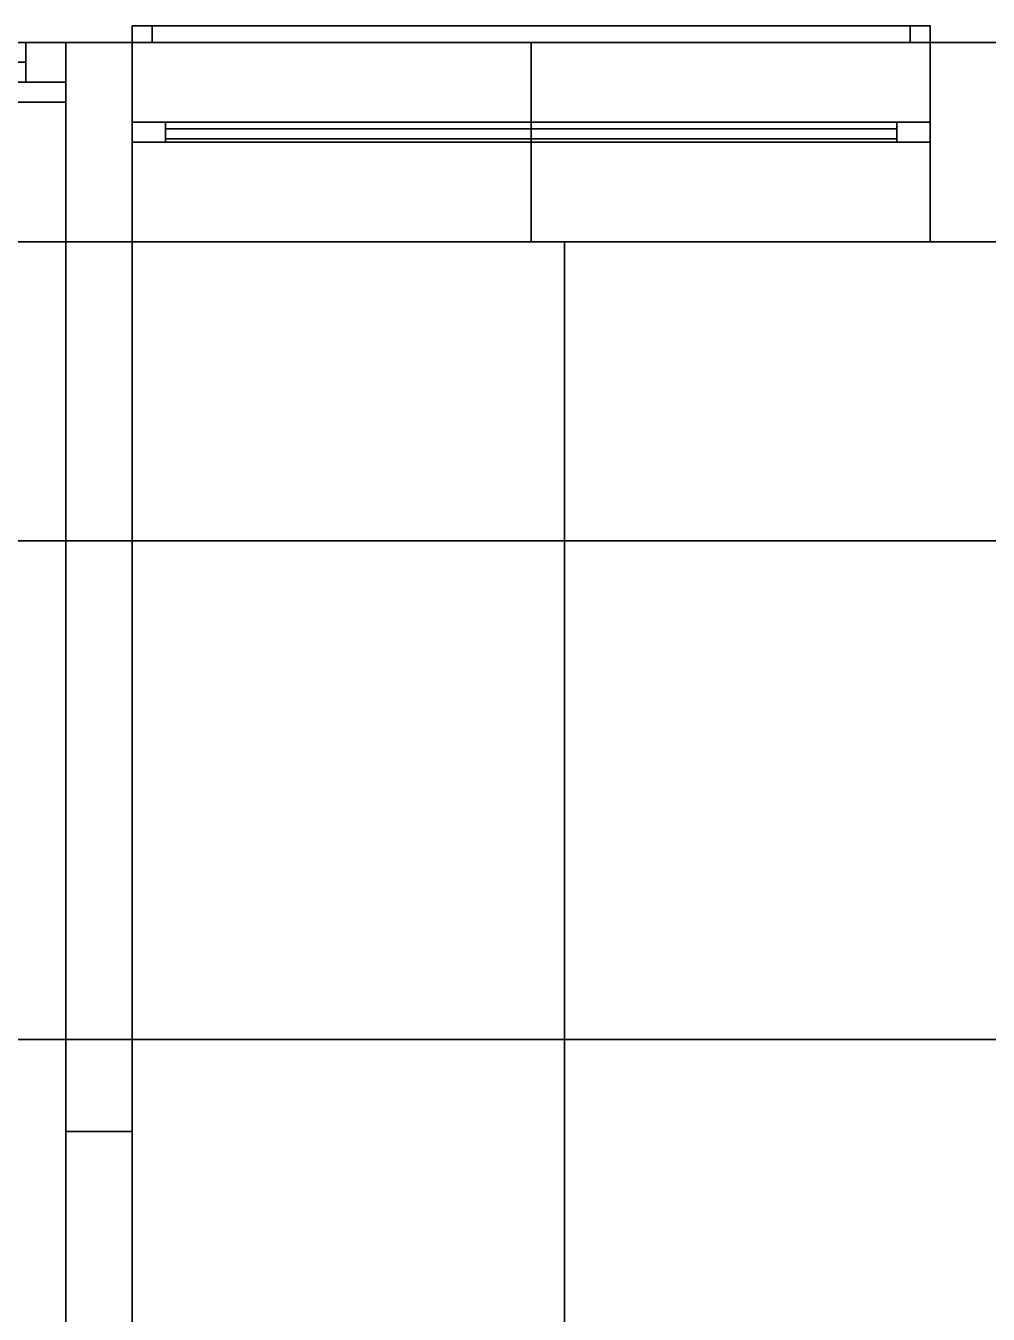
# Model space of a CAD drawing. Header units: millimetres. Extents: x -11 to 11, y -5.8 to 5.8.
# Drawn here: x -1.56 to -0.112, y 3.824 to 5.762 of the extents above; entities that cross this region are included whole.
import ezdxf

# ---------------------------------------------------------------- set-up
doc = ezdxf.new("R2010")
doc.units = ezdxf.units.MM
for name, color, linetype in [('copertura', 8, 'Continuous'), ('cromato', 251, 'Continuous'), ('frangivento', 7, 'Continuous'), ('parete', 254, 'Continuous'), ('parete_bianca', 7, 'Continuous'), ('pavimento_salone', 7, 'Continuous'), ('rolf', 254, 'Continuous'), ('solaio', 7, 'Continuous'), ('tramezzo', 7, 'Continuous'), ('vetro', 249, 'Continuous')]:
    doc.layers.add(name, color=color, linetype=linetype)

msp = doc.modelspace()

# ---------------------------------------------------------------- linework, layer by layer
at = {"layer": 'copertura'}
for points in [[(-3.3, 5.7375, 6.3), (-3.3, 4.2375, 6.3), (11, 4.2375, 6.3), (11, 5.7375, 6.3)], [(-3.3, 5.7375, 5.8), (3.7, 5.7375, 5.8), (3.85, 5.7375, 6.3), (-3.3, 5.7375, 6.3)], [(-11, 4.2375, 6.3), (-11, -0.0125, 6.3), (0, -0.0125, 6.3), (0, 4.2375, 6.3)]]:
    msp.add_3dface(points, dxfattribs=at)
at = {"layer": 'cromato'}
for points in [[(-1.56, 5.7375, 1.2), (-1.56, 5.7075, 1.2), (-2.94, 5.7075, 1.2), (-2.94, 5.7375, 1.2)], [(-2.94, 5.7375, 1.225), (-2.94, 5.7075, 1.225), (-1.56, 5.7075, 1.225), (-1.56, 5.7375, 1.225)], [(-1.56, 5.7375, 1.225), (-2.94, 5.7375, 1.225), (-2.94, 5.7375, 1.2), (-1.56, 5.7375, 1.2)], [(-1.5, 5.6775), (-1.5, 5.7375), (-1.56, 5.7375), (-1.56, 5.6775)], [(-1.56, 5.6775, 5.8), (-1.56, 5.7375, 5.8), (-1.5, 5.7375, 5.8), (-1.5, 5.6775, 5.8)], [(-1.56, 5.6775), (-1.56, 5.7375), (-1.56, 5.7375, 5.8), (-1.56, 5.6775, 5.8)], [(-1.56, 5.7375), (-1.5, 5.7375), (-1.5, 5.7375, 5.8), (-1.56, 5.7375, 5.8)], [(-1.56, 5.7075, 1.2), (-1.56, 5.7375, 1.2), (-1.56, 5.7375, 1.225), (-1.56, 5.7075, 1.225)], [(-1.5, 5.6775), (-1.5, 5.7375), (-1.56, 5.7375), (-1.56, 5.6775)], [(-1.5, 5.7375), (-1.5, 5.6775), (-1.5, 5.6775, 5.8), (-1.5, 5.7375, 5.8)], [(-2.94, 5.7075, 1.2), (-1.56, 5.7075, 1.2), (-1.56, 5.7075, 1.225), (-2.94, 5.7075, 1.225)], [(-1.5, 5.6775, 5.8), (-1.56, 5.6775, 5.8), (-1.56, 5.6775), (-1.5, 5.6775)], [(-1.35, 5.6175, 2.65), (-1.35, 5.6175, 2.1), (-1.4, 5.6175, 2.1), (-1.4, 5.6175, 2.7)], [(-1.4, 5.6175, 2.7), (-1.4, 5.6175, 2.1), (-1.4, 5.5875, 2.1), (-1.4, 5.5875, 2.7)], [(-1.35, 5.6175, 2.1), (-1.35, 5.6175, 1.55), (-1.4, 5.6175, 1.5), (-1.4, 5.6175, 2.1)], [(-1.4, 5.6175, 2.1), (-1.4, 5.6175, 1.5), (-1.4, 5.5875, 1.5), (-1.4, 5.5875, 2.1)], [(-1.35, 5.5875, 2.1), (-1.4, 5.5875, 2.1), (-1.4, 5.6175, 2.1), (-1.35, 5.6175, 2.1)], [(-0.8, 5.6175, 2.7), (-1.4, 5.6175, 2.7), (-1.35, 5.6175, 2.65), (-0.8, 5.6175, 2.65)], [(-1.35, 5.6175, 2.65), (-1.4, 5.6175, 2.7), (-1.4, 5.5875, 2.7), (-1.35, 5.5875, 2.65)], [(-1.4, 5.6175, 2.7), (-0.8, 5.6175, 2.7), (-0.8, 5.5875, 2.7), (-1.4, 5.5875, 2.7)], [(-0.8, 5.6175, 1.55), (-1.35, 5.6175, 1.55), (-1.4, 5.6175, 1.5), (-0.8, 5.6175, 1.5)], [(-0.8, 5.6175, 1.5), (-1.4, 5.6175, 1.5), (-1.4, 5.5875, 1.5), (-0.8, 5.5875, 1.5)], [(-1.4, 5.6175, 1.5), (-1.35, 5.6175, 1.55), (-1.35, 5.5875, 1.55), (-1.4, 5.5875, 1.5)], [(-1.35, 5.6175, 5.65), (-1.35, 5.6175, 5.1), (-1.4, 5.6175, 5.1), (-1.4, 5.6175, 5.7)], [(-1.4, 5.6175, 5.7), (-1.4, 5.6175, 5.1), (-1.4, 5.5875, 5.1), (-1.4, 5.5875, 5.7)], [(-1.35, 5.6175, 5.1), (-1.35, 5.6175, 4.55), (-1.4, 5.6175, 4.5), (-1.4, 5.6175, 5.1)], [(-1.4, 5.6175, 5.1), (-1.4, 5.6175, 4.5), (-1.4, 5.5875, 4.5), (-1.4, 5.5875, 5.1)], [(-1.35, 5.5875, 5.1), (-1.4, 5.5875, 5.1), (-1.4, 5.6175, 5.1), (-1.35, 5.6175, 5.1)], [(-0.8, 5.6175, 5.7), (-1.4, 5.6175, 5.7), (-1.35, 5.6175, 5.65), (-0.8, 5.6175, 5.65)], [(-1.35, 5.6175, 5.65), (-1.4, 5.6175, 5.7), (-1.4, 5.5875, 5.7), (-1.35, 5.5875, 5.65)], [(-1.4, 5.6175, 5.7), (-0.8, 5.6175, 5.7), (-0.8, 5.5875, 5.7), (-1.4, 5.5875, 5.7)], [(-0.8, 5.6175, 4.55), (-1.35, 5.6175, 4.55), (-1.4, 5.6175, 4.5), (-0.8, 5.6175, 4.5)], [(-0.8, 5.6175, 4.5), (-1.4, 5.6175, 4.5), (-1.4, 5.5875, 4.5), (-0.8, 5.5875, 4.5)], [(-1.4, 5.6175, 4.5), (-1.35, 5.6175, 4.55), (-1.35, 5.5875, 4.55), (-1.4, 5.5875, 4.5)], [(-1.35, 5.6175, 2.1), (-1.35, 5.6175, 2.65), (-1.35, 5.5875, 2.65), (-1.35, 5.5875, 2.1)], [(-1.35, 5.6175, 1.55), (-1.35, 5.6175, 2.1), (-1.35, 5.5875, 2.1), (-1.35, 5.5875, 1.55)], [(-0.8, 5.6175, 2.65), (-1.35, 5.6175, 2.65), (-1.35, 5.5875, 2.65), (-0.8, 5.5875, 2.65)], [(-1.35, 5.6175, 1.55), (-0.8, 5.6175, 1.55), (-0.8, 5.5875, 1.55), (-1.35, 5.5875, 1.55)], [(-0.8, 5.6175, 2.1125), (-1.35, 5.6175, 2.1125), (-1.35, 5.6175, 2.0875), (-0.8, 5.6175, 2.0875)], [(-0.8, 5.6175, 2.0875), (-1.35, 5.6175, 2.0875), (-1.35, 5.5875, 2.0875), (-0.8, 5.5875, 2.0875)], [(-1.35, 5.6175, 2.0875), (-1.35, 5.6175, 2.1125), (-1.35, 5.5875, 2.1125), (-1.35, 5.5875, 2.0875)], [(-1.35, 5.6175, 2.1125), (-0.8, 5.6175, 2.1125), (-0.8, 5.5875, 2.1125), (-1.35, 5.5875, 2.1125)], [(-1.35, 5.6175, 5.1), (-1.35, 5.6175, 5.65), (-1.35, 5.5875, 5.65), (-1.35, 5.5875, 5.1)], [(-1.35, 5.6175, 4.55), (-1.35, 5.6175, 5.1), (-1.35, 5.5875, 5.1), (-1.35, 5.5875, 4.55)], [(-0.8, 5.6175, 5.65), (-1.35, 5.6175, 5.65), (-1.35, 5.5875, 5.65), (-0.8, 5.5875, 5.65)], [(-1.35, 5.6175, 4.55), (-0.8, 5.6175, 4.55), (-0.8, 5.5875, 4.55), (-1.35, 5.5875, 4.55)], [(-0.8, 5.6175, 5.1125), (-1.35, 5.6175, 5.1125), (-1.35, 5.6175, 5.0875), (-0.8, 5.6175, 5.0875)], [(-0.8, 5.6175, 5.0875), (-1.35, 5.6175, 5.0875), (-1.35, 5.5875, 5.0875), (-0.8, 5.5875, 5.0875)], [(-1.35, 5.6175, 5.0875), (-1.35, 5.6175, 5.1125), (-1.35, 5.5875, 5.1125), (-1.35, 5.5875, 5.0875)], [(-1.35, 5.6175, 5.1125), (-0.8, 5.6175, 5.1125), (-0.8, 5.5875, 5.1125), (-1.35, 5.5875, 5.1125)], [(-0.2, 5.6175, 2.7), (-0.8, 5.6175, 2.7), (-0.8, 5.6175, 2.65), (-0.25, 5.6175, 2.65)], [(-0.25, 5.6175, 2.65), (-0.8, 5.6175, 2.65), (-0.8, 5.5875, 2.65), (-0.25, 5.5875, 2.65)], [(-0.8, 5.6175, 2.7), (-0.2, 5.6175, 2.7), (-0.2, 5.5875, 2.7), (-0.8, 5.5875, 2.7)], [(-0.8, 5.5875, 2.7), (-0.8, 5.5875, 2.65), (-0.8, 5.6175, 2.65), (-0.8, 5.6175, 2.7)], [(-0.25, 5.6175, 1.55), (-0.8, 5.6175, 1.55), (-0.8, 5.6175, 1.5), (-0.2, 5.6175, 1.5)], [(-0.2, 5.6175, 1.5), (-0.8, 5.6175, 1.5), (-0.8, 5.5875, 1.5), (-0.2, 5.5875, 1.5)], [(-0.8, 5.6175, 1.55), (-0.25, 5.6175, 1.55), (-0.25, 5.5875, 1.55), (-0.8, 5.5875, 1.55)], [(-0.8, 5.5875, 1.55), (-0.8, 5.5875, 1.5), (-0.8, 5.6175, 1.5), (-0.8, 5.6175, 1.55)], [(-0.25, 5.6175, 2.1125), (-0.8, 5.6175, 2.1125), (-0.8, 5.6175, 2.0875), (-0.25, 5.6175, 2.0875)], [(-0.25, 5.6175, 2.0875), (-0.8, 5.6175, 2.0875), (-0.8, 5.5875, 2.0875), (-0.25, 5.5875, 2.0875)], [(-0.8, 5.6175, 2.1125), (-0.25, 5.6175, 2.1125), (-0.25, 5.5875, 2.1125), (-0.8, 5.5875, 2.1125)], [(-0.8, 5.5875, 2.1125), (-0.8, 5.5875, 2.0875), (-0.8, 5.6175, 2.0875), (-0.8, 5.6175, 2.1125)], [(-0.2, 5.6175, 5.7), (-0.8, 5.6175, 5.7), (-0.8, 5.6175, 5.65), (-0.25, 5.6175, 5.65)], [(-0.25, 5.6175, 5.65), (-0.8, 5.6175, 5.65), (-0.8, 5.5875, 5.65), (-0.25, 5.5875, 5.65)], [(-0.8, 5.6175, 5.7), (-0.2, 5.6175, 5.7), (-0.2, 5.5875, 5.7), (-0.8, 5.5875, 5.7)], [(-0.8, 5.5875, 5.7), (-0.8, 5.5875, 5.65), (-0.8, 5.6175, 5.65), (-0.8, 5.6175, 5.7)], [(-0.25, 5.6175, 4.55), (-0.8, 5.6175, 4.55), (-0.8, 5.6175, 4.5), (-0.2, 5.6175, 4.5)], [(-0.2, 5.6175, 4.5), (-0.8, 5.6175, 4.5), (-0.8, 5.5875, 4.5), (-0.2, 5.5875, 4.5)], [(-0.8, 5.6175, 4.55), (-0.25, 5.6175, 4.55), (-0.25, 5.5875, 4.55), (-0.8, 5.5875, 4.55)], [(-0.8, 5.5875, 4.55), (-0.8, 5.5875, 4.5), (-0.8, 5.6175, 4.5), (-0.8, 5.6175, 4.55)], [(-0.25, 5.6175, 5.1125), (-0.8, 5.6175, 5.1125), (-0.8, 5.6175, 5.0875), (-0.25, 5.6175, 5.0875)], [(-0.25, 5.6175, 5.0875), (-0.8, 5.6175, 5.0875), (-0.8, 5.5875, 5.0875), (-0.25, 5.5875, 5.0875)], [(-0.8, 5.6175, 5.1125), (-0.25, 5.6175, 5.1125), (-0.25, 5.5875, 5.1125), (-0.8, 5.5875, 5.1125)], [(-0.8, 5.5875, 5.1125), (-0.8, 5.5875, 5.0875), (-0.8, 5.6175, 5.0875), (-0.8, 5.6175, 5.1125)], [(-0.25, 5.6175, 2.65), (-0.25, 5.6175, 2.1), (-0.2, 5.6175, 2.1), (-0.2, 5.6175, 2.7)], [(-0.25, 5.6175, 2.1), (-0.25, 5.6175, 2.65), (-0.25, 5.5875, 2.65), (-0.25, 5.5875, 2.1)], [(-0.25, 5.5875, 2.65), (-0.2, 5.5875, 2.7), (-0.2, 5.6175, 2.7), (-0.25, 5.6175, 2.65)], [(-0.25, 5.6175, 2.1), (-0.25, 5.6175, 1.55), (-0.2, 5.6175, 1.5), (-0.2, 5.6175, 2.1)], [(-0.25, 5.6175, 1.55), (-0.25, 5.6175, 2.1), (-0.25, 5.5875, 2.1), (-0.25, 5.5875, 1.55)], [(-0.25, 5.5875, 2.1), (-0.2, 5.5875, 2.1), (-0.2, 5.6175, 2.1), (-0.25, 5.6175, 2.1)], [(-0.25, 5.5875, 1.55), (-0.2, 5.5875, 1.5), (-0.2, 5.6175, 1.5), (-0.25, 5.6175, 1.55)], [(-0.25, 5.5875, 2.1125), (-0.25, 5.5875, 2.0875), (-0.25, 5.6175, 2.0875), (-0.25, 5.6175, 2.1125)], [(-0.25, 5.6175, 5.65), (-0.25, 5.6175, 5.1), (-0.2, 5.6175, 5.1), (-0.2, 5.6175, 5.7)], [(-0.25, 5.6175, 5.1), (-0.25, 5.6175, 5.65), (-0.25, 5.5875, 5.65), (-0.25, 5.5875, 5.1)], [(-0.25, 5.5875, 5.65), (-0.2, 5.5875, 5.7), (-0.2, 5.6175, 5.7), (-0.25, 5.6175, 5.65)], [(-0.25, 5.6175, 5.1), (-0.25, 5.6175, 4.55), (-0.2, 5.6175, 4.5), (-0.2, 5.6175, 5.1)], [(-0.25, 5.6175, 4.55), (-0.25, 5.6175, 5.1), (-0.25, 5.5875, 5.1), (-0.25, 5.5875, 4.55)], [(-0.25, 5.5875, 5.1), (-0.2, 5.5875, 5.1), (-0.2, 5.6175, 5.1), (-0.25, 5.6175, 5.1)], [(-0.25, 5.5875, 4.55), (-0.2, 5.5875, 4.5), (-0.2, 5.6175, 4.5), (-0.25, 5.6175, 4.55)], [(-0.25, 5.5875, 5.1125), (-0.25, 5.5875, 5.0875), (-0.25, 5.6175, 5.0875), (-0.25, 5.6175, 5.1125)], [(-0.2, 5.6175, 2.7), (-0.2, 5.6175, 2.1), (-0.2, 5.5875, 2.1), (-0.2, 5.5875, 2.7)], [(-0.2, 5.6175, 2.1), (-0.2, 5.6175, 1.5), (-0.2, 5.5875, 1.5), (-0.2, 5.5875, 2.1)], [(-0.2, 5.6175, 5.7), (-0.2, 5.6175, 5.1), (-0.2, 5.5875, 5.1), (-0.2, 5.5875, 5.7)], [(-0.2, 5.6175, 5.1), (-0.2, 5.6175, 4.5), (-0.2, 5.5875, 4.5), (-0.2, 5.5875, 5.1)], [(-1.4, 5.5875, 2.7), (-1.4, 5.5875, 2.1), (-1.35, 5.5875, 2.1), (-1.35, 5.5875, 2.65)], [(-1.4, 5.5875, 2.1), (-1.4, 5.5875, 1.5), (-1.35, 5.5875, 1.55), (-1.35, 5.5875, 2.1)], [(-0.8, 5.5875, 2.65), (-1.35, 5.5875, 2.65), (-1.4, 5.5875, 2.7), (-0.8, 5.5875, 2.7)], [(-0.8, 5.5875, 1.5), (-1.4, 5.5875, 1.5), (-1.35, 5.5875, 1.55), (-0.8, 5.5875, 1.55)], [(-1.4, 5.5875, 5.7), (-1.4, 5.5875, 5.1), (-1.35, 5.5875, 5.1), (-1.35, 5.5875, 5.65)], [(-1.4, 5.5875, 5.1), (-1.4, 5.5875, 4.5), (-1.35, 5.5875, 4.55), (-1.35, 5.5875, 5.1)], [(-0.8, 5.5875, 5.65), (-1.35, 5.5875, 5.65), (-1.4, 5.5875, 5.7), (-0.8, 5.5875, 5.7)], [(-0.8, 5.5875, 4.5), (-1.4, 5.5875, 4.5), (-1.35, 5.5875, 4.55), (-0.8, 5.5875, 4.55)], [(-0.8, 5.5875, 2.0875), (-1.35, 5.5875, 2.0875), (-1.35, 5.5875, 2.1125), (-0.8, 5.5875, 2.1125)], [(-0.8, 5.5875, 5.0875), (-1.35, 5.5875, 5.0875), (-1.35, 5.5875, 5.1125), (-0.8, 5.5875, 5.1125)], [(-0.25, 5.5875, 2.65), (-0.8, 5.5875, 2.65), (-0.8, 5.5875, 2.7), (-0.2, 5.5875, 2.7)], [(-0.2, 5.5875, 1.5), (-0.8, 5.5875, 1.5), (-0.8, 5.5875, 1.55), (-0.25, 5.5875, 1.55)], [(-0.25, 5.5875, 2.0875), (-0.8, 5.5875, 2.0875), (-0.8, 5.5875, 2.1125), (-0.25, 5.5875, 2.1125)], [(-0.25, 5.5875, 5.65), (-0.8, 5.5875, 5.65), (-0.8, 5.5875, 5.7), (-0.2, 5.5875, 5.7)], [(-0.2, 5.5875, 4.5), (-0.8, 5.5875, 4.5), (-0.8, 5.5875, 4.55), (-0.25, 5.5875, 4.55)], [(-0.25, 5.5875, 5.0875), (-0.8, 5.5875, 5.0875), (-0.8, 5.5875, 5.1125), (-0.25, 5.5875, 5.1125)], [(-0.2, 5.5875, 2.7), (-0.2, 5.5875, 2.1), (-0.25, 5.5875, 2.1), (-0.25, 5.5875, 2.65)], [(-0.2, 5.5875, 2.1), (-0.2, 5.5875, 1.5), (-0.25, 5.5875, 1.55), (-0.25, 5.5875, 2.1)], [(-0.2, 5.5875, 5.7), (-0.2, 5.5875, 5.1), (-0.25, 5.5875, 5.1), (-0.25, 5.5875, 5.65)], [(-0.2, 5.5875, 5.1), (-0.2, 5.5875, 4.5), (-0.25, 5.5875, 4.55), (-0.25, 5.5875, 5.1)]]:
    msp.add_3dface(points, dxfattribs=at)
at = {"layer": 'frangivento'}
for points in [[(-1.4, 5.7625, 1.5975), (-1.4, 5.7625, 1.63), (-0.2, 5.7625, 1.63), (-0.2, 5.7625, 1.5975)], [(-1.4, 5.7375, 1.5975), (-1.4, 5.7375, 1.63), (-1.4, 5.7625, 1.63), (-1.4, 5.7625, 1.5975)], [(-1.4, 5.7375, 1.63), (-0.2, 5.7375, 1.63), (-0.2, 5.7625, 1.63), (-1.4, 5.7625, 1.63)], [(-0.2, 5.7375, 1.5975), (-1.4, 5.7375, 1.5975), (-1.4, 5.7625, 1.5975), (-0.2, 5.7625, 1.5975)], [(-1.4, 5.7625, 1.695), (-1.4, 5.7625, 1.7275), (-0.2, 5.7625, 1.7275), (-0.2, 5.7625, 1.695)], [(-1.4, 5.7375, 1.695), (-1.4, 5.7375, 1.7275), (-1.4, 5.7625, 1.7275), (-1.4, 5.7625, 1.695)], [(-1.4, 5.7375, 1.7275), (-0.2, 5.7375, 1.7275), (-0.2, 5.7625, 1.7275), (-1.4, 5.7625, 1.7275)], [(-0.2, 5.7375, 1.695), (-1.4, 5.7375, 1.695), (-1.4, 5.7625, 1.695), (-0.2, 5.7625, 1.695)], [(-1.4, 5.7625, 1.7925), (-1.4, 5.7625, 1.825), (-0.2, 5.7625, 1.825), (-0.2, 5.7625, 1.7925)], [(-1.4, 5.7375, 1.7925), (-1.4, 5.7375, 1.825), (-1.4, 5.7625, 1.825), (-1.4, 5.7625, 1.7925)], [(-1.4, 5.7375, 1.825), (-0.2, 5.7375, 1.825), (-0.2, 5.7625, 1.825), (-1.4, 5.7625, 1.825)], [(-0.2, 5.7375, 1.7925), (-1.4, 5.7375, 1.7925), (-1.4, 5.7625, 1.7925), (-0.2, 5.7625, 1.7925)], [(-1.4, 5.7625, 1.89), (-1.4, 5.7625, 1.9225), (-0.2, 5.7625, 1.9225), (-0.2, 5.7625, 1.89)], [(-1.4, 5.7375, 1.89), (-1.4, 5.7375, 1.9225), (-1.4, 5.7625, 1.9225), (-1.4, 5.7625, 1.89)], [(-1.4, 5.7375, 1.9225), (-0.2, 5.7375, 1.9225), (-0.2, 5.7625, 1.9225), (-1.4, 5.7625, 1.9225)], [(-0.2, 5.7375, 1.89), (-1.4, 5.7375, 1.89), (-1.4, 5.7625, 1.89), (-0.2, 5.7625, 1.89)], [(-1.4, 5.7625, 1.9875), (-1.4, 5.7625, 2.02), (-0.2, 5.7625, 2.02), (-0.2, 5.7625, 1.9875)], [(-1.4, 5.7375, 1.9875), (-1.4, 5.7375, 2.02), (-1.4, 5.7625, 2.02), (-1.4, 5.7625, 1.9875)], [(-1.4, 5.7375, 2.02), (-0.2, 5.7375, 2.02), (-0.2, 5.7625, 2.02), (-1.4, 5.7625, 2.02)], [(-0.2, 5.7375, 1.9875), (-1.4, 5.7375, 1.9875), (-1.4, 5.7625, 1.9875), (-0.2, 5.7625, 1.9875)], [(-1.4, 5.7625, 2.085), (-1.4, 5.7625, 2.1175), (-0.2, 5.7625, 2.1175), (-0.2, 5.7625, 2.085)], [(-1.4, 5.7375, 2.085), (-1.4, 5.7375, 2.1175), (-1.4, 5.7625, 2.1175), (-1.4, 5.7625, 2.085)], [(-1.4, 5.7375, 2.1175), (-0.2, 5.7375, 2.1175), (-0.2, 5.7625, 2.1175), (-1.4, 5.7625, 2.1175)], [(-0.2, 5.7375, 2.085), (-1.4, 5.7375, 2.085), (-1.4, 5.7625, 2.085), (-0.2, 5.7625, 2.085)], [(-1.4, 5.7625, 2.1825), (-1.4, 5.7625, 2.215), (-0.2, 5.7625, 2.215), (-0.2, 5.7625, 2.1825)], [(-1.4, 5.7375, 2.1825), (-1.4, 5.7375, 2.215), (-1.4, 5.7625, 2.215), (-1.4, 5.7625, 2.1825)], [(-1.4, 5.7375, 2.215), (-0.2, 5.7375, 2.215), (-0.2, 5.7625, 2.215), (-1.4, 5.7625, 2.215)], [(-0.2, 5.7375, 2.1825), (-1.4, 5.7375, 2.1825), (-1.4, 5.7625, 2.1825), (-0.2, 5.7625, 2.1825)], [(-1.4, 5.7625, 2.28), (-1.4, 5.7625, 2.3125), (-0.2, 5.7625, 2.3125), (-0.2, 5.7625, 2.28)], [(-1.4, 5.7375, 2.28), (-1.4, 5.7375, 2.3125), (-1.4, 5.7625, 2.3125), (-1.4, 5.7625, 2.28)], [(-1.4, 5.7375, 2.3125), (-0.2, 5.7375, 2.3125), (-0.2, 5.7625, 2.3125), (-1.4, 5.7625, 2.3125)], [(-0.2, 5.7375, 2.28), (-1.4, 5.7375, 2.28), (-1.4, 5.7625, 2.28), (-0.2, 5.7625, 2.28)], [(-1.4, 5.7625, 2.3775), (-1.4, 5.7625, 2.41), (-0.2, 5.7625, 2.41), (-0.2, 5.7625, 2.3775)], [(-1.4, 5.7375, 2.3775), (-1.4, 5.7375, 2.41), (-1.4, 5.7625, 2.41), (-1.4, 5.7625, 2.3775)], [(-1.4, 5.7375, 2.41), (-0.2, 5.7375, 2.41), (-0.2, 5.7625, 2.41), (-1.4, 5.7625, 2.41)], [(-0.2, 5.7375, 2.3775), (-1.4, 5.7375, 2.3775), (-1.4, 5.7625, 2.3775), (-0.2, 5.7625, 2.3775)], [(-1.4, 5.7625, 2.475), (-1.4, 5.7625, 2.5075), (-0.2, 5.7625, 2.5075), (-0.2, 5.7625, 2.475)], [(-1.4, 5.7375, 2.475), (-1.4, 5.7375, 2.5075), (-1.4, 5.7625, 2.5075), (-1.4, 5.7625, 2.475)], [(-1.4, 5.7375, 2.5075), (-0.2, 5.7375, 2.5075), (-0.2, 5.7625, 2.5075), (-1.4, 5.7625, 2.5075)], [(-0.2, 5.7375, 2.475), (-1.4, 5.7375, 2.475), (-1.4, 5.7625, 2.475), (-0.2, 5.7625, 2.475)], [(-1.4, 5.7625, 2.5725), (-1.4, 5.7625, 2.605), (-0.2, 5.7625, 2.605), (-0.2, 5.7625, 2.5725)], [(-1.4, 5.7375, 2.5725), (-1.4, 5.7375, 2.605), (-1.4, 5.7625, 2.605), (-1.4, 5.7625, 2.5725)], [(-1.4, 5.7375, 2.605), (-0.2, 5.7375, 2.605), (-0.2, 5.7625, 2.605), (-1.4, 5.7625, 2.605)], [(-0.2, 5.7375, 2.5725), (-1.4, 5.7375, 2.5725), (-1.4, 5.7625, 2.5725), (-0.2, 5.7625, 2.5725)], [(-1.4, 5.7625, 2.67), (-1.4, 5.7625, 2.7025), (-0.2, 5.7625, 2.7025), (-0.2, 5.7625, 2.67)], [(-1.4, 5.7375, 2.67), (-1.4, 5.7375, 2.7025), (-1.4, 5.7625, 2.7025), (-1.4, 5.7625, 2.67)], [(-1.4, 5.7375, 2.7025), (-0.2, 5.7375, 2.7025), (-0.2, 5.7625, 2.7025), (-1.4, 5.7625, 2.7025)], [(-0.2, 5.7375, 2.67), (-1.4, 5.7375, 2.67), (-1.4, 5.7625, 2.67), (-0.2, 5.7625, 2.67)], [(-1.4, 5.7625, 2.7675), (-1.4, 5.7625, 2.8), (-0.2, 5.7625, 2.8), (-0.2, 5.7625, 2.7675)], [(-1.4, 5.7375, 2.7675), (-1.4, 5.7375, 2.8), (-1.4, 5.7625, 2.8), (-1.4, 5.7625, 2.7675)], [(-1.4, 5.7375, 2.8), (-0.2, 5.7375, 2.8), (-0.2, 5.7625, 2.8), (-1.4, 5.7625, 2.8)], [(-0.2, 5.7375, 2.7675), (-1.4, 5.7375, 2.7675), (-1.4, 5.7625, 2.7675), (-0.2, 5.7625, 2.7675)], [(-1.4, 5.7625, 1.5), (-1.4, 5.7625, 2.8), (-1.37, 5.7625, 2.8), (-1.37, 5.7625, 1.5)], [(-1.4, 5.7375, 1.5), (-1.4, 5.7375, 2.8), (-1.4, 5.7625, 2.8), (-1.4, 5.7625, 1.5)], [(-1.4, 5.7375, 2.8), (-1.37, 5.7375, 2.8), (-1.37, 5.7625, 2.8), (-1.4, 5.7625, 2.8)], [(-1.37, 5.7375, 1.5), (-1.4, 5.7375, 1.5), (-1.4, 5.7625, 1.5), (-1.37, 5.7625, 1.5)], [(-1.4, 5.7375, 1.5), (-1.4, 5.7375, 1.5), (-1.4, 5.7625, 1.5)], [(-1.4, 5.7625, 4.5975), (-1.4, 5.7625, 4.63), (-0.2, 5.7625, 4.63), (-0.2, 5.7625, 4.5975)], [(-1.4, 5.7375, 4.5975), (-1.4, 5.7375, 4.63), (-1.4, 5.7625, 4.63), (-1.4, 5.7625, 4.5975)], [(-1.4, 5.7375, 4.63), (-0.2, 5.7375, 4.63), (-0.2, 5.7625, 4.63), (-1.4, 5.7625, 4.63)], [(-0.2, 5.7375, 4.5975), (-1.4, 5.7375, 4.5975), (-1.4, 5.7625, 4.5975), (-0.2, 5.7625, 4.5975)], [(-1.4, 5.7625, 4.695), (-1.4, 5.7625, 4.7275), (-0.2, 5.7625, 4.7275), (-0.2, 5.7625, 4.695)], [(-1.4, 5.7375, 4.695), (-1.4, 5.7375, 4.7275), (-1.4, 5.7625, 4.7275), (-1.4, 5.7625, 4.695)], [(-1.4, 5.7375, 4.7275), (-0.2, 5.7375, 4.7275), (-0.2, 5.7625, 4.7275), (-1.4, 5.7625, 4.7275)], [(-0.2, 5.7375, 4.695), (-1.4, 5.7375, 4.695), (-1.4, 5.7625, 4.695), (-0.2, 5.7625, 4.695)], [(-1.4, 5.7625, 4.7925), (-1.4, 5.7625, 4.825), (-0.2, 5.7625, 4.825), (-0.2, 5.7625, 4.7925)], [(-1.4, 5.7375, 4.7925), (-1.4, 5.7375, 4.825), (-1.4, 5.7625, 4.825), (-1.4, 5.7625, 4.7925)], [(-1.4, 5.7375, 4.825), (-0.2, 5.7375, 4.825), (-0.2, 5.7625, 4.825), (-1.4, 5.7625, 4.825)], [(-0.2, 5.7375, 4.7925), (-1.4, 5.7375, 4.7925), (-1.4, 5.7625, 4.7925), (-0.2, 5.7625, 4.7925)], [(-1.4, 5.7625, 4.89), (-1.4, 5.7625, 4.9225), (-0.2, 5.7625, 4.9225), (-0.2, 5.7625, 4.89)], [(-1.4, 5.7375, 4.89), (-1.4, 5.7375, 4.9225), (-1.4, 5.7625, 4.9225), (-1.4, 5.7625, 4.89)], [(-1.4, 5.7375, 4.9225), (-0.2, 5.7375, 4.9225), (-0.2, 5.7625, 4.9225), (-1.4, 5.7625, 4.9225)], [(-0.2, 5.7375, 4.89), (-1.4, 5.7375, 4.89), (-1.4, 5.7625, 4.89), (-0.2, 5.7625, 4.89)], [(-1.4, 5.7625, 4.9875), (-1.4, 5.7625, 5.02), (-0.2, 5.7625, 5.02), (-0.2, 5.7625, 4.9875)], [(-1.4, 5.7375, 4.9875), (-1.4, 5.7375, 5.02), (-1.4, 5.7625, 5.02), (-1.4, 5.7625, 4.9875)], [(-1.4, 5.7375, 5.02), (-0.2, 5.7375, 5.02), (-0.2, 5.7625, 5.02), (-1.4, 5.7625, 5.02)], [(-0.2, 5.7375, 4.9875), (-1.4, 5.7375, 4.9875), (-1.4, 5.7625, 4.9875), (-0.2, 5.7625, 4.9875)], [(-1.4, 5.7625, 5.085), (-1.4, 5.7625, 5.1175), (-0.2, 5.7625, 5.1175), (-0.2, 5.7625, 5.085)], [(-1.4, 5.7375, 5.085), (-1.4, 5.7375, 5.1175), (-1.4, 5.7625, 5.1175), (-1.4, 5.7625, 5.085)], [(-1.4, 5.7375, 5.1175), (-0.2, 5.7375, 5.1175), (-0.2, 5.7625, 5.1175), (-1.4, 5.7625, 5.1175)], [(-0.2, 5.7375, 5.085), (-1.4, 5.7375, 5.085), (-1.4, 5.7625, 5.085), (-0.2, 5.7625, 5.085)], [(-1.4, 5.7625, 5.1825), (-1.4, 5.7625, 5.215), (-0.2, 5.7625, 5.215), (-0.2, 5.7625, 5.1825)], [(-1.4, 5.7375, 5.1825), (-1.4, 5.7375, 5.215), (-1.4, 5.7625, 5.215), (-1.4, 5.7625, 5.1825)], [(-1.4, 5.7375, 5.215), (-0.2, 5.7375, 5.215), (-0.2, 5.7625, 5.215), (-1.4, 5.7625, 5.215)], [(-0.2, 5.7375, 5.1825), (-1.4, 5.7375, 5.1825), (-1.4, 5.7625, 5.1825), (-0.2, 5.7625, 5.1825)], [(-1.4, 5.7625, 5.28), (-1.4, 5.7625, 5.3125), (-0.2, 5.7625, 5.3125), (-0.2, 5.7625, 5.28)], [(-1.4, 5.7375, 5.28), (-1.4, 5.7375, 5.3125), (-1.4, 5.7625, 5.3125), (-1.4, 5.7625, 5.28)], [(-1.4, 5.7375, 5.3125), (-0.2, 5.7375, 5.3125), (-0.2, 5.7625, 5.3125), (-1.4, 5.7625, 5.3125)], [(-0.2, 5.7375, 5.28), (-1.4, 5.7375, 5.28), (-1.4, 5.7625, 5.28), (-0.2, 5.7625, 5.28)], [(-1.4, 5.7625, 5.3775), (-1.4, 5.7625, 5.41), (-0.2, 5.7625, 5.41), (-0.2, 5.7625, 5.3775)], [(-1.4, 5.7375, 5.3775), (-1.4, 5.7375, 5.41), (-1.4, 5.7625, 5.41), (-1.4, 5.7625, 5.3775)], [(-1.4, 5.7375, 5.41), (-0.2, 5.7375, 5.41), (-0.2, 5.7625, 5.41), (-1.4, 5.7625, 5.41)], [(-0.2, 5.7375, 5.3775), (-1.4, 5.7375, 5.3775), (-1.4, 5.7625, 5.3775), (-0.2, 5.7625, 5.3775)], [(-1.4, 5.7625, 5.475), (-1.4, 5.7625, 5.5075), (-0.2, 5.7625, 5.5075), (-0.2, 5.7625, 5.475)], [(-1.4, 5.7375, 5.475), (-1.4, 5.7375, 5.5075), (-1.4, 5.7625, 5.5075), (-1.4, 5.7625, 5.475)], [(-1.4, 5.7375, 5.5075), (-0.2, 5.7375, 5.5075), (-0.2, 5.7625, 5.5075), (-1.4, 5.7625, 5.5075)], [(-0.2, 5.7375, 5.475), (-1.4, 5.7375, 5.475), (-1.4, 5.7625, 5.475), (-0.2, 5.7625, 5.475)], [(-1.4, 5.7625, 5.5725), (-1.4, 5.7625, 5.605), (-0.2, 5.7625, 5.605), (-0.2, 5.7625, 5.5725)], [(-1.4, 5.7375, 5.5725), (-1.4, 5.7375, 5.605), (-1.4, 5.7625, 5.605), (-1.4, 5.7625, 5.5725)], [(-1.4, 5.7375, 5.605), (-0.2, 5.7375, 5.605), (-0.2, 5.7625, 5.605), (-1.4, 5.7625, 5.605)], [(-0.2, 5.7375, 5.5725), (-1.4, 5.7375, 5.5725), (-1.4, 5.7625, 5.5725), (-0.2, 5.7625, 5.5725)], [(-1.4, 5.7625, 5.67), (-1.4, 5.7625, 5.7025), (-0.2, 5.7625, 5.7025), (-0.2, 5.7625, 5.67)], [(-1.4, 5.7375, 5.67), (-1.4, 5.7375, 5.7025), (-1.4, 5.7625, 5.7025), (-1.4, 5.7625, 5.67)], [(-1.4, 5.7375, 5.7025), (-0.2, 5.7375, 5.7025), (-0.2, 5.7625, 5.7025), (-1.4, 5.7625, 5.7025)], [(-0.2, 5.7375, 5.67), (-1.4, 5.7375, 5.67), (-1.4, 5.7625, 5.67), (-0.2, 5.7625, 5.67)], [(-1.4, 5.7625, 5.7675), (-1.4, 5.7625, 5.8), (-0.2, 5.7625, 5.8), (-0.2, 5.7625, 5.7675)], [(-1.4, 5.7375, 5.7675), (-1.4, 5.7375, 5.8), (-1.4, 5.7625, 5.8), (-1.4, 5.7625, 5.7675)], [(-1.4, 5.7375, 5.8), (-0.2, 5.7375, 5.8), (-0.2, 5.7625, 5.8), (-1.4, 5.7625, 5.8)], [(-0.2, 5.7375, 5.7675), (-1.4, 5.7375, 5.7675), (-1.4, 5.7625, 5.7675), (-0.2, 5.7625, 5.7675)], [(-1.4, 5.7625, 4.5), (-1.4, 5.7625, 5.8), (-1.37, 5.7625, 5.8), (-1.37, 5.7625, 4.5)], [(-1.4, 5.7375, 4.5), (-1.4, 5.7375, 5.8), (-1.4, 5.7625, 5.8), (-1.4, 5.7625, 4.5)], [(-1.4, 5.7375, 5.8), (-1.37, 5.7375, 5.8), (-1.37, 5.7625, 5.8), (-1.4, 5.7625, 5.8)], [(-1.37, 5.7375, 4.5), (-1.4, 5.7375, 4.5), (-1.4, 5.7625, 4.5), (-1.37, 5.7625, 4.5)], [(-1.4, 5.7375, 4.5), (-1.4, 5.7375, 4.5), (-1.4, 5.7625, 4.5)], [(-1.37, 5.7375, 2.8), (-1.37, 5.7375, 1.5), (-1.37, 5.7625, 1.5), (-1.37, 5.7625, 2.8)], [(-1.37, 5.7375, 5.8), (-1.37, 5.7375, 4.5), (-1.37, 5.7625, 4.5), (-1.37, 5.7625, 5.8)], [(-0.23, 5.7625, 1.5), (-0.23, 5.7625, 2.8), (-0.2, 5.7625, 2.8), (-0.2, 5.7625, 1.5)], [(-0.23, 5.7375, 1.5), (-0.23, 5.7375, 2.8), (-0.23, 5.7625, 2.8), (-0.23, 5.7625, 1.5)], [(-0.23, 5.7375, 2.8), (-0.2, 5.7375, 2.8), (-0.2, 5.7625, 2.8), (-0.23, 5.7625, 2.8)], [(-0.2, 5.7375, 1.5), (-0.23, 5.7375, 1.5), (-0.23, 5.7625, 1.5), (-0.2, 5.7625, 1.5)], [(-0.23, 5.7375, 1.5), (-0.23, 5.7375, 1.5), (-0.23, 5.7625, 1.5)], [(-0.23, 5.7625, 4.5), (-0.23, 5.7625, 5.8), (-0.2, 5.7625, 5.8), (-0.2, 5.7625, 4.5)], [(-0.23, 5.7375, 4.5), (-0.23, 5.7375, 5.8), (-0.23, 5.7625, 5.8), (-0.23, 5.7625, 4.5)], [(-0.23, 5.7375, 5.8), (-0.2, 5.7375, 5.8), (-0.2, 5.7625, 5.8), (-0.23, 5.7625, 5.8)], [(-0.2, 5.7375, 4.5), (-0.23, 5.7375, 4.5), (-0.23, 5.7625, 4.5), (-0.2, 5.7625, 4.5)], [(-0.23, 5.7375, 4.5), (-0.23, 5.7375, 4.5), (-0.23, 5.7625, 4.5)], [(-0.2, 5.7375, 1.63), (-0.2, 5.7375, 1.5975), (-0.2, 5.7625, 1.5975), (-0.2, 5.7625, 1.63)], [(-0.2, 5.7375, 1.7275), (-0.2, 5.7375, 1.695), (-0.2, 5.7625, 1.695), (-0.2, 5.7625, 1.7275)], [(-0.2, 5.7375, 1.825), (-0.2, 5.7375, 1.7925), (-0.2, 5.7625, 1.7925), (-0.2, 5.7625, 1.825)], [(-0.2, 5.7375, 1.9225), (-0.2, 5.7375, 1.89), (-0.2, 5.7625, 1.89), (-0.2, 5.7625, 1.9225)], [(-0.2, 5.7375, 2.02), (-0.2, 5.7375, 1.9875), (-0.2, 5.7625, 1.9875), (-0.2, 5.7625, 2.02)], [(-0.2, 5.7375, 2.1175), (-0.2, 5.7375, 2.085), (-0.2, 5.7625, 2.085), (-0.2, 5.7625, 2.1175)], [(-0.2, 5.7375, 2.215), (-0.2, 5.7375, 2.1825), (-0.2, 5.7625, 2.1825), (-0.2, 5.7625, 2.215)], [(-0.2, 5.7375, 2.3125), (-0.2, 5.7375, 2.28), (-0.2, 5.7625, 2.28), (-0.2, 5.7625, 2.3125)], [(-0.2, 5.7375, 2.41), (-0.2, 5.7375, 2.3775), (-0.2, 5.7625, 2.3775), (-0.2, 5.7625, 2.41)], [(-0.2, 5.7375, 2.5075), (-0.2, 5.7375, 2.475), (-0.2, 5.7625, 2.475), (-0.2, 5.7625, 2.5075)], [(-0.2, 5.7375, 2.605), (-0.2, 5.7375, 2.5725), (-0.2, 5.7625, 2.5725), (-0.2, 5.7625, 2.605)], [(-0.2, 5.7375, 2.7025), (-0.2, 5.7375, 2.67), (-0.2, 5.7625, 2.67), (-0.2, 5.7625, 2.7025)], [(-0.2, 5.7375, 2.8), (-0.2, 5.7375, 2.7675), (-0.2, 5.7625, 2.7675), (-0.2, 5.7625, 2.8)], [(-0.2, 5.7375, 2.8), (-0.2, 5.7375, 1.5), (-0.2, 5.7625, 1.5), (-0.2, 5.7625, 2.8)], [(-0.2, 5.7375, 4.63), (-0.2, 5.7375, 4.5975), (-0.2, 5.7625, 4.5975), (-0.2, 5.7625, 4.63)], [(-0.2, 5.7375, 4.7275), (-0.2, 5.7375, 4.695), (-0.2, 5.7625, 4.695), (-0.2, 5.7625, 4.7275)], [(-0.2, 5.7375, 4.825), (-0.2, 5.7375, 4.7925), (-0.2, 5.7625, 4.7925), (-0.2, 5.7625, 4.825)], [(-0.2, 5.7375, 4.9225), (-0.2, 5.7375, 4.89), (-0.2, 5.7625, 4.89), (-0.2, 5.7625, 4.9225)], [(-0.2, 5.7375, 5.02), (-0.2, 5.7375, 4.9875), (-0.2, 5.7625, 4.9875), (-0.2, 5.7625, 5.02)], [(-0.2, 5.7375, 5.1175), (-0.2, 5.7375, 5.085), (-0.2, 5.7625, 5.085), (-0.2, 5.7625, 5.1175)], [(-0.2, 5.7375, 5.215), (-0.2, 5.7375, 5.1825), (-0.2, 5.7625, 5.1825), (-0.2, 5.7625, 5.215)], [(-0.2, 5.7375, 5.3125), (-0.2, 5.7375, 5.28), (-0.2, 5.7625, 5.28), (-0.2, 5.7625, 5.3125)], [(-0.2, 5.7375, 5.41), (-0.2, 5.7375, 5.3775), (-0.2, 5.7625, 5.3775), (-0.2, 5.7625, 5.41)], [(-0.2, 5.7375, 5.5075), (-0.2, 5.7375, 5.475), (-0.2, 5.7625, 5.475), (-0.2, 5.7625, 5.5075)], [(-0.2, 5.7375, 5.605), (-0.2, 5.7375, 5.5725), (-0.2, 5.7625, 5.5725), (-0.2, 5.7625, 5.605)], [(-0.2, 5.7375, 5.7025), (-0.2, 5.7375, 5.67), (-0.2, 5.7625, 5.67), (-0.2, 5.7625, 5.7025)], [(-0.2, 5.7375, 5.8), (-0.2, 5.7375, 5.7675), (-0.2, 5.7625, 5.7675), (-0.2, 5.7625, 5.8)], [(-0.2, 5.7375, 5.8), (-0.2, 5.7375, 4.5), (-0.2, 5.7625, 4.5), (-0.2, 5.7625, 5.8)], [(-1.4, 5.7375, 1.5975), (-1.4, 5.7375, 1.63), (-0.2, 5.7375, 1.63), (-0.2, 5.7375, 1.5975)], [(-1.4, 5.7375, 1.695), (-1.4, 5.7375, 1.7275), (-0.2, 5.7375, 1.7275), (-0.2, 5.7375, 1.695)], [(-1.4, 5.7375, 1.7925), (-1.4, 5.7375, 1.825), (-0.2, 5.7375, 1.825), (-0.2, 5.7375, 1.7925)], [(-1.4, 5.7375, 1.89), (-1.4, 5.7375, 1.9225), (-0.2, 5.7375, 1.9225), (-0.2, 5.7375, 1.89)], [(-1.4, 5.7375, 1.9875), (-1.4, 5.7375, 2.02), (-0.2, 5.7375, 2.02), (-0.2, 5.7375, 1.9875)], [(-1.4, 5.7375, 2.085), (-1.4, 5.7375, 2.1175), (-0.2, 5.7375, 2.1175), (-0.2, 5.7375, 2.085)], [(-1.4, 5.7375, 2.1825), (-1.4, 5.7375, 2.215), (-0.2, 5.7375, 2.215), (-0.2, 5.7375, 2.1825)], [(-1.4, 5.7375, 2.28), (-1.4, 5.7375, 2.3125), (-0.2, 5.7375, 2.3125), (-0.2, 5.7375, 2.28)], [(-1.4, 5.7375, 2.3775), (-1.4, 5.7375, 2.41), (-0.2, 5.7375, 2.41), (-0.2, 5.7375, 2.3775)], [(-1.4, 5.7375, 2.475), (-1.4, 5.7375, 2.5075), (-0.2, 5.7375, 2.5075), (-0.2, 5.7375, 2.475)], [(-1.4, 5.7375, 2.5725), (-1.4, 5.7375, 2.605), (-0.2, 5.7375, 2.605), (-0.2, 5.7375, 2.5725)], [(-1.4, 5.7375, 2.67), (-1.4, 5.7375, 2.7025), (-0.2, 5.7375, 2.7025), (-0.2, 5.7375, 2.67)], [(-1.4, 5.7375, 2.7675), (-1.4, 5.7375, 2.8), (-0.2, 5.7375, 2.8), (-0.2, 5.7375, 2.7675)], [(-1.4, 5.7375, 1.5), (-1.4, 5.7375, 2.8), (-1.37, 5.7375, 2.8), (-1.37, 5.7375, 1.5)], [(-1.4, 5.7375, 4.5975), (-1.4, 5.7375, 4.63), (-0.2, 5.7375, 4.63), (-0.2, 5.7375, 4.5975)], [(-1.4, 5.7375, 4.695), (-1.4, 5.7375, 4.7275), (-0.2, 5.7375, 4.7275), (-0.2, 5.7375, 4.695)], [(-1.4, 5.7375, 4.7925), (-1.4, 5.7375, 4.825), (-0.2, 5.7375, 4.825), (-0.2, 5.7375, 4.7925)], [(-1.4, 5.7375, 4.89), (-1.4, 5.7375, 4.9225), (-0.2, 5.7375, 4.9225), (-0.2, 5.7375, 4.89)], [(-1.4, 5.7375, 4.9875), (-1.4, 5.7375, 5.02), (-0.2, 5.7375, 5.02), (-0.2, 5.7375, 4.9875)], [(-1.4, 5.7375, 5.085), (-1.4, 5.7375, 5.1175), (-0.2, 5.7375, 5.1175), (-0.2, 5.7375, 5.085)], [(-1.4, 5.7375, 5.1825), (-1.4, 5.7375, 5.215), (-0.2, 5.7375, 5.215), (-0.2, 5.7375, 5.1825)], [(-1.4, 5.7375, 5.28), (-1.4, 5.7375, 5.3125), (-0.2, 5.7375, 5.3125), (-0.2, 5.7375, 5.28)], [(-1.4, 5.7375, 5.3775), (-1.4, 5.7375, 5.41), (-0.2, 5.7375, 5.41), (-0.2, 5.7375, 5.3775)], [(-1.4, 5.7375, 5.475), (-1.4, 5.7375, 5.5075), (-0.2, 5.7375, 5.5075), (-0.2, 5.7375, 5.475)], [(-1.4, 5.7375, 5.5725), (-1.4, 5.7375, 5.605), (-0.2, 5.7375, 5.605), (-0.2, 5.7375, 5.5725)], [(-1.4, 5.7375, 5.67), (-1.4, 5.7375, 5.7025), (-0.2, 5.7375, 5.7025), (-0.2, 5.7375, 5.67)], [(-1.4, 5.7375, 5.7675), (-1.4, 5.7375, 5.8), (-0.2, 5.7375, 5.8), (-0.2, 5.7375, 5.7675)], [(-1.4, 5.7375, 4.5), (-1.4, 5.7375, 5.8), (-1.37, 5.7375, 5.8), (-1.37, 5.7375, 4.5)], [(-0.23, 5.7375, 1.5), (-0.23, 5.7375, 2.8), (-0.2, 5.7375, 2.8), (-0.2, 5.7375, 1.5)], [(-0.23, 5.7375, 4.5), (-0.23, 5.7375, 5.8), (-0.2, 5.7375, 5.8), (-0.2, 5.7375, 4.5)]]:
    msp.add_3dface(points, dxfattribs=at)
at = {"layer": 'parete'}
for points in [[(-0.2, 5.7375, 2.7), (-1.4, 5.7375, 2.7), (-1.4, 5.7375, 4.5), (-0.2, 5.7375, 4.5)], [(-0.2, 5.7375), (-1.4, 5.7375), (-1.4, 5.7375, 1.5), (-0.2, 5.7375, 1.5)]]:
    msp.add_3dface(points, dxfattribs=at)
at = {"layer": 'parete_bianca'}
for points in [[(-1.4, 5.7375, 5.8), (-1.4, 5.4375, 5.8), (-1.5, 5.4375, 5.8), (-1.5, 5.7375, 5.8)], [(-1.5, 5.4375), (-1.5, 5.7375), (-1.5, 5.7375, 5.8), (-1.5, 5.4375, 5.8)], [(-1.5, 5.7375, 5.8), (-1.4, 5.7375, 5.8), (-1.4, 5.7375), (-1.5, 5.7375)], [(-1.5, 5.7375), (-1.5, 5.4375), (-1.4, 5.4375), (-1.4, 5.7375)], [(-1.4, 5.7375), (-1.4, 5.4375), (-1.4, 5.4375, 5.8), (-1.4, 5.7375, 5.8)], [(-0.8, 5.4375, 2.7), (-1.4, 5.4375, 2.7), (-1.4, 5.7375, 2.7), (-0.8, 5.7375, 2.7)], [(-0.8, 5.7375, 4.5), (-1.4, 5.7375, 4.5), (-1.4, 5.4375, 4.5), (-0.8, 5.4375, 4.5)], [(-1.4, 5.7375, 2.7), (-1.4, 5.4375, 2.7), (-1.4, 5.4375, 4.5), (-1.4, 5.7375, 4.5)], [(-0.8, 5.4375, 1.5), (-1.4, 5.4375, 1.5), (-1.4, 5.7375, 1.5), (-0.8, 5.7375, 1.5)], [(-1.4, 5.4375), (-1.4, 5.7375), (-1.4, 5.7375, 1.5), (-1.4, 5.4375, 1.5)], [(-0.2, 5.4375, 2.7), (-0.8, 5.4375, 2.7), (-0.8, 5.7375, 2.7), (-0.2, 5.7375, 2.7)], [(-0.2, 5.7375, 4.5), (-0.8, 5.7375, 4.5), (-0.8, 5.4375, 4.5), (-0.2, 5.4375, 4.5)], [(-0.2, 5.4375, 1.5), (-0.8, 5.4375, 1.5), (-0.8, 5.7375, 1.5), (-0.2, 5.7375, 1.5)], [(-0.2, 5.7375, 5.8), (-0.2, 5.4375, 5.8), (1.8, 5.4375, 5.8), (1.8, 5.7375, 5.8)], [(-0.2, 5.7375, 2.9), (-0.2, 5.5875, 2.9), (-0.2, 5.5875, 5.8), (-0.2, 5.7375, 5.8)], [(-0.2, 5.7375), (-0.2, 5.5875), (-0.2, 5.5875, 2.9), (-0.2, 5.7375, 2.9)], [(1.8, 5.7375), (1.8, 5.4375), (-0.2, 5.4375), (-0.2, 5.7375)], [(-0.2, 5.4375, 4.5), (-0.2, 5.7375, 4.5), (-0.2, 5.7375, 2.7), (-0.2, 5.4375, 2.7)], [(-0.2, 5.7375, 1.5), (-0.2, 5.4375, 1.5), (-0.2, 5.4375), (-0.2, 5.7375)], [(0.8, 5.7375, 2.9), (-0.2, 5.7375, 2.9), (-0.2, 5.7375), (0.8, 5.7375)], [(0.8, 5.7375, 5.8), (-0.2, 5.7375, 5.8), (-0.2, 5.7375, 2.9), (0.8, 5.7375, 2.9)], [(-0.2, 5.5875, 2.9), (-0.2, 5.4375, 2.9), (-0.2, 5.4375, 5.8), (-0.2, 5.5875, 5.8)], [(-0.2, 5.5875), (-0.2, 5.4375), (-0.2, 5.4375, 2.9), (-0.2, 5.5875, 2.9)], [(-1.4, 5.4375), (-1.5, 5.4375), (-1.5, 5.4375, 5.8), (-1.4, 5.4375, 5.8)], [(-1.4, 5.4375, 2.7), (-0.8, 5.4375, 2.7), (-0.8, 5.4375, 4.5), (-1.4, 5.4375, 4.5)], [(-0.8, 5.4375), (-1.4, 5.4375), (-1.4, 5.4375, 1.5), (-0.8, 5.4375, 1.5)], [(-0.8, 5.4375, 2.7), (-0.2, 5.4375, 2.7), (-0.2, 5.4375, 4.5), (-0.8, 5.4375, 4.5)], [(-0.2, 5.4375), (-0.8, 5.4375), (-0.8, 5.4375, 1.5), (-0.2, 5.4375, 1.5)], [(-0.2, 5.4375, 2.9), (0.8, 5.4375, 2.9), (0.8, 5.4375, 5.8), (-0.2, 5.4375, 5.8)], [(-0.2, 5.4375), (0.8, 5.4375), (0.8, 5.4375, 2.9), (-0.2, 5.4375, 2.9)]]:
    msp.add_3dface(points, dxfattribs=at)
at = {"layer": 'pavimento_salone'}
for points in [[(3, -4.2625), (3, 5.7375), (-3, 5.7375), (-3, -4.2625)], [(-3, -1.4625, 3), (-3, 5.4375, 3), (1.5, 5.4375, 3), (1.5, -1.4625, 3)]]:
    msp.add_3dface(points, dxfattribs=at)
at = {"layer": 'rolf'}
for points in [[(-3.3, 5.7375, 5.8), (-3.3, 4.9875, 5.8), (3.7, 4.9875, 5.8), (3.7, 5.7375, 5.8)], [(-0.75, 1.9875, 2.7), (-0.75, 5.4375, 2.7), (-3, 5.4375, 2.7), (-3, 1.9875, 2.7)], [(1.5, 1.9875, 2.7), (1.5, 5.4375, 2.7), (-0.75, 5.4375, 2.7), (-0.75, 1.9875, 2.7)], [(-3.3, 4.9875, 5.8), (-3.3, 4.2375, 5.8), (3.7, 4.2375, 5.8), (3.7, 4.9875, 5.8)], [(-10.7, 4.2375, 5.8), (-10.7, -0.0125, 5.8), (0, -0.0125, 5.8), (0, 4.2375, 5.8)]]:
    msp.add_3dface(points, dxfattribs=at)
at = {"layer": 'solaio'}
for points in [[(-3, 5.4375, 2.7), (-0.75, 5.4375, 2.7), (-0.75, 5.4375, 2.85), (-3, 5.4375, 2.85)], [(-3, 5.4375, 2.85), (-0.75, 5.4375, 2.85), (-0.75, 5.4375, 3), (-3, 5.4375, 3)], [(-0.75, 5.4375, 2.7), (1.5, 5.4375, 2.7), (1.5, 5.4375, 2.85), (-0.75, 5.4375, 2.85)], [(-0.75, 5.4375, 2.85), (1.5, 5.4375, 2.85), (1.5, 5.4375, 3), (-0.75, 5.4375, 3)]]:
    msp.add_3dface(points, dxfattribs=at)
at = {"layer": 'tramezzo'}
for points in [[(-1.5, 5.4375, 2.7), (-1.5, 4.099, 2.7), (-1.4, 4.099, 2.7), (-1.4, 5.4375, 2.7)], [(-1.5, 5.4375, 1.8), (-1.5, 4.099, 1.8), (-1.5, 4.099, 2.7), (-1.5, 5.4375, 2.7)], [(-1.4, 5.4375, 2.7), (-1.5, 5.4375, 2.7), (-1.5, 5.4375, 1.8), (-1.4, 5.4375, 1.8)], [(-1.4, 5.4375), (-1.4, 4.099), (-1.5, 4.099), (-1.5, 5.4375)], [(-1.5, 5.4375), (-1.5, 4.099), (-1.5, 4.099, 0.9), (-1.5, 5.4375, 0.9)], [(-1.4, 5.4375, 0.9), (-1.5, 5.4375, 0.9), (-1.5, 5.4375), (-1.4, 5.4375)], [(-1.4, 5.4375, 0.9), (-1.4, 4.099, 0.9), (-1.5, 4.099, 0.9), (-1.5, 5.4375, 0.9)], [(-1.5, 5.4375, 1.8), (-1.5, 4.099, 1.8), (-1.4, 4.099, 1.8), (-1.4, 5.4375, 1.8)], [(-1.5, 5.4375, 0.9), (-1.5, 4.099, 0.9), (-1.5, 4.099, 1.8), (-1.5, 5.4375, 1.8)], [(-1.4, 5.4375, 1.8), (-1.5, 5.4375, 1.8), (-1.5, 5.4375, 0.9), (-1.4, 5.4375, 0.9)], [(-1.5, 5.4375, 5.7), (-1.5, 4.099, 5.7), (-1.4, 4.099, 5.7), (-1.4, 5.4375, 5.7)], [(-1.5, 5.4375, 4.8), (-1.5, 4.099, 4.8), (-1.5, 4.099, 5.7), (-1.5, 5.4375, 5.7)], [(-1.4, 5.4375, 5.7), (-1.5, 5.4375, 5.7), (-1.5, 5.4375, 4.8), (-1.4, 5.4375, 4.8)], [(-1.4, 5.4375, 3), (-1.4, 4.099, 3), (-1.5, 4.099, 3), (-1.5, 5.4375, 3)], [(-1.5, 5.4375, 3), (-1.5, 4.099, 3), (-1.5, 4.099, 3.9), (-1.5, 5.4375, 3.9)], [(-1.4, 5.4375, 3.9), (-1.5, 5.4375, 3.9), (-1.5, 5.4375, 3), (-1.4, 5.4375, 3)], [(-1.4, 5.4375, 3.9), (-1.4, 4.099, 3.9), (-1.5, 4.099, 3.9), (-1.5, 5.4375, 3.9)], [(-1.5, 5.4375, 4.8), (-1.5, 4.099, 4.8), (-1.4, 4.099, 4.8), (-1.4, 5.4375, 4.8)], [(-1.5, 5.4375, 3.9), (-1.5, 4.099, 3.9), (-1.5, 4.099, 4.8), (-1.5, 5.4375, 4.8)], [(-1.4, 5.4375, 4.8), (-1.5, 5.4375, 4.8), (-1.5, 5.4375, 3.9), (-1.4, 5.4375, 3.9)], [(-1.4, 4.099, 1.8), (-1.4, 5.4375, 1.8), (-1.4, 5.4375, 2.7), (-1.4, 4.099, 2.7)], [(-1.4, 4.099), (-1.4, 5.4375), (-1.4, 5.4375, 0.9), (-1.4, 4.099, 0.9)], [(-1.4, 4.099, 0.9), (-1.4, 5.4375, 0.9), (-1.4, 5.4375, 1.8), (-1.4, 4.099, 1.8)], [(-1.4, 4.099, 4.8), (-1.4, 5.4375, 4.8), (-1.4, 5.4375, 5.7), (-1.4, 4.099, 5.7)], [(-1.4, 4.099, 3), (-1.4, 5.4375, 3), (-1.4, 5.4375, 3.9), (-1.4, 4.099, 3.9)], [(-1.4, 4.099, 3.9), (-1.4, 5.4375, 3.9), (-1.4, 5.4375, 4.8), (-1.4, 4.099, 4.8)], [(-1.5, 4.099, 1.8), (-1.4, 4.099, 1.8), (-1.4, 4.099, 2.7), (-1.5, 4.099, 2.7)], [(-1.5, 4.099), (-1.4, 4.099), (-1.4, 4.099, 0.9), (-1.5, 4.099, 0.9)], [(-1.5, 4.099, 0.9), (-1.4, 4.099, 0.9), (-1.4, 4.099, 1.8), (-1.5, 4.099, 1.8)], [(-1.4, 4.099, 2.2), (-1.4, 3.299, 2.2), (-1.5, 3.299, 2.2), (-1.5, 4.099, 2.2)], [(-1.5, 4.099, 2.7), (-1.5, 3.299, 2.7), (-1.4, 3.299, 2.7), (-1.4, 4.099, 2.7)], [(-1.5, 4.099, 2.2), (-1.5, 3.299, 2.2), (-1.5, 3.299, 2.7), (-1.5, 4.099, 2.7)], [(-1.4, 4.099, 2.7), (-1.5, 4.099, 2.7), (-1.5, 4.099, 2.2), (-1.4, 4.099, 2.2)], [(-1.5, 4.099, 4.8), (-1.4, 4.099, 4.8), (-1.4, 4.099, 5.7), (-1.5, 4.099, 5.7)], [(-1.5, 4.099, 3), (-1.4, 4.099, 3), (-1.4, 4.099, 3.9), (-1.5, 4.099, 3.9)], [(-1.5, 4.099, 3.9), (-1.4, 4.099, 3.9), (-1.4, 4.099, 4.8), (-1.5, 4.099, 4.8)], [(-1.4, 4.099, 5.2), (-1.4, 3.299, 5.2), (-1.5, 3.299, 5.2), (-1.5, 4.099, 5.2)], [(-1.5, 4.099, 5.7), (-1.5, 3.299, 5.7), (-1.4, 3.299, 5.7), (-1.4, 4.099, 5.7)], [(-1.5, 4.099, 5.2), (-1.5, 3.299, 5.2), (-1.5, 3.299, 5.7), (-1.5, 4.099, 5.7)], [(-1.4, 4.099, 5.7), (-1.5, 4.099, 5.7), (-1.5, 4.099, 5.2), (-1.4, 4.099, 5.2)], [(-1.4, 3.299, 2.2), (-1.4, 4.099, 2.2), (-1.4, 4.099, 2.7), (-1.4, 3.299, 2.7)], [(-1.4, 3.299, 5.2), (-1.4, 4.099, 5.2), (-1.4, 4.099, 5.7), (-1.4, 3.299, 5.7)]]:
    msp.add_3dface(points, dxfattribs=at)
at = {"layer": 'vetro'}
for points in [[(-1.5, 5.6475), (-1.5, 5.6775), (-3, 5.6775), (-3, 5.6475)], [(-3, 5.6475, 5.8), (-3, 5.6775, 5.8), (-1.5, 5.6775, 5.8), (-1.5, 5.6475, 5.8)], [(-3, 5.6775), (-1.5, 5.6775), (-1.5, 5.6775, 5.8), (-3, 5.6775, 5.8)], [(-1.5, 5.6775), (-1.5, 5.6475), (-1.5, 5.6475, 5.8), (-1.5, 5.6775, 5.8)], [(-1.5, 5.6475, 5.8), (-3, 5.6475, 5.8), (-3, 5.6475), (-1.5, 5.6475)], [(-0.25, 5.6075, 2.0875), (-0.25, 5.6075, 1.55), (-1.35, 5.6075, 1.55), (-1.35, 5.6075, 2.0875)], [(-1.35, 5.6075, 2.0875), (-1.35, 5.6075, 1.55), (-1.35, 5.5925, 1.55), (-1.35, 5.5925, 2.0875)], [(-1.35, 5.6075, 1.55), (-0.25, 5.6075, 1.55), (-0.25, 5.5925, 1.55), (-1.35, 5.5925, 1.55)], [(-0.25, 5.5925, 2.0875), (-1.35, 5.5925, 2.0875), (-1.35, 5.6075, 2.0875), (-0.25, 5.6075, 2.0875)], [(-0.25, 5.6075, 2.65), (-0.25, 5.6075, 2.1125), (-1.35, 5.6075, 2.1125), (-1.35, 5.6075, 2.65)], [(-1.35, 5.6075, 2.65), (-1.35, 5.6075, 2.1125), (-1.35, 5.5925, 2.1125), (-1.35, 5.5925, 2.65)], [(-1.35, 5.6075, 2.1125), (-0.25, 5.6075, 2.1125), (-0.25, 5.5925, 2.1125), (-1.35, 5.5925, 2.1125)], [(-0.25, 5.5925, 2.65), (-1.35, 5.5925, 2.65), (-1.35, 5.6075, 2.65), (-0.25, 5.6075, 2.65)], [(-0.25, 5.6075, 5.0875), (-0.25, 5.6075, 4.55), (-1.35, 5.6075, 4.55), (-1.35, 5.6075, 5.0875)], [(-1.35, 5.6075, 5.0875), (-1.35, 5.6075, 4.55), (-1.35, 5.5925, 4.55), (-1.35, 5.5925, 5.0875)], [(-1.35, 5.6075, 4.55), (-0.25, 5.6075, 4.55), (-0.25, 5.5925, 4.55), (-1.35, 5.5925, 4.55)], [(-0.25, 5.5925, 5.0875), (-1.35, 5.5925, 5.0875), (-1.35, 5.6075, 5.0875), (-0.25, 5.6075, 5.0875)], [(-0.25, 5.6075, 5.65), (-0.25, 5.6075, 5.1125), (-1.35, 5.6075, 5.1125), (-1.35, 5.6075, 5.65)], [(-1.35, 5.6075, 5.65), (-1.35, 5.6075, 5.1125), (-1.35, 5.5925, 5.1125), (-1.35, 5.5925, 5.65)], [(-1.35, 5.6075, 5.1125), (-0.25, 5.6075, 5.1125), (-0.25, 5.5925, 5.1125), (-1.35, 5.5925, 5.1125)], [(-0.25, 5.5925, 5.65), (-1.35, 5.5925, 5.65), (-1.35, 5.6075, 5.65), (-0.25, 5.6075, 5.65)], [(-0.25, 5.6075, 1.55), (-0.25, 5.6075, 2.0875), (-0.25, 5.5925, 2.0875), (-0.25, 5.5925, 1.55)], [(-0.25, 5.6075, 2.1125), (-0.25, 5.6075, 2.65), (-0.25, 5.5925, 2.65), (-0.25, 5.5925, 2.1125)], [(-0.25, 5.6075, 4.55), (-0.25, 5.6075, 5.0875), (-0.25, 5.5925, 5.0875), (-0.25, 5.5925, 4.55)], [(-0.25, 5.6075, 5.1125), (-0.25, 5.6075, 5.65), (-0.25, 5.5925, 5.65), (-0.25, 5.5925, 5.1125)], [(-1.35, 5.5925, 2.0875), (-1.35, 5.5925, 1.55), (-0.25, 5.5925, 1.55), (-0.25, 5.5925, 2.0875)], [(-1.35, 5.5925, 2.65), (-1.35, 5.5925, 2.1125), (-0.25, 5.5925, 2.1125), (-0.25, 5.5925, 2.65)], [(-1.35, 5.5925, 5.0875), (-1.35, 5.5925, 4.55), (-0.25, 5.5925, 4.55), (-0.25, 5.5925, 5.0875)], [(-1.35, 5.5925, 5.65), (-1.35, 5.5925, 5.1125), (-0.25, 5.5925, 5.1125), (-0.25, 5.5925, 5.65)]]:
    msp.add_3dface(points, dxfattribs=at)

doc.saveas('drawing.dxf')
